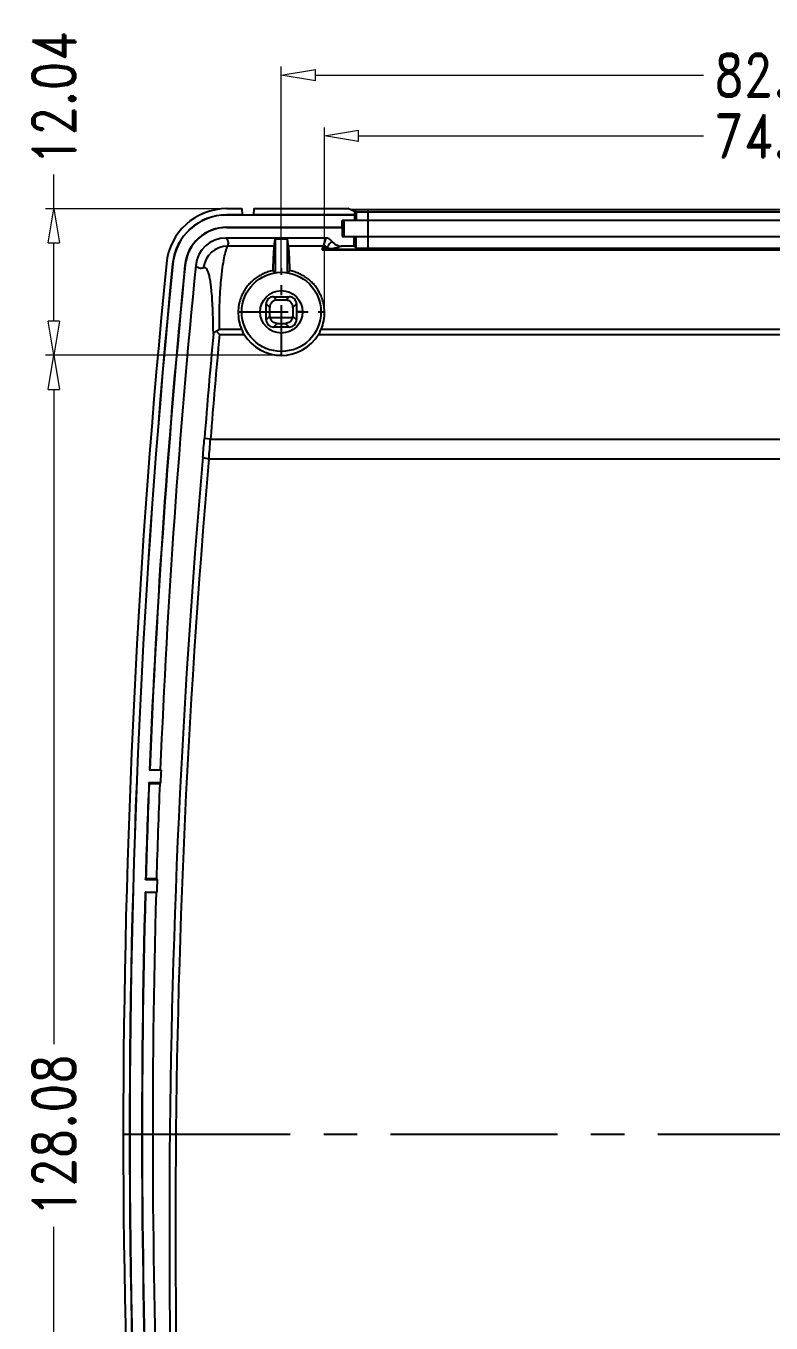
# Model space of a CAD drawing. Header units: millimetres. Extents: x 3559 to 4719, y 1270 to 1649.
# Drawn here: x 4480.1 to 4541.2, y 1490.8 to 1597.2 of the extents above; entities that cross this region are included whole.
import ezdxf

# ---------------------------------------------------------------- set-up
doc = ezdxf.new("R2010")
doc.units = ezdxf.units.MM
doc.linetypes.add('CENTER', pattern=[50.8, 31.75, -6.35, 6.35, -6.35])
doc.layers.get('0').update_dxf_attribs({"linetype": 'CONTINUOUS'})
doc.layers.get('Defpoints').update_dxf_attribs({"linetype": 'CONTINUOUS'})
doc.layers.add('dim', color=3, linetype='CONTINUOUS', lineweight=9)
doc.styles.add('longtou', font='romand.shx', dxfattribs={"width": 0.8, "bigfont": 'fangsong.shx'})
doc.dimstyles.new('YanXiu', dxfattribs={"dimtxt": 2.5, "dimasz": 2.2, "dimexe": 1, "dimexo": 0, "dimgap": 0.66, "dimtad": 0, "dimzin": 0, "dimdsep": 46, "dimtxsty": 'longtou', "dimblk": 'CLOSEDBLANK', "dimcen": 0, "dimclrd": 3, "dimclre": 3, "dimclrt": 7, "dimadec": 0, "dimazin": 0, "dimtfac": 1, "dimtdec": 4, "dimtofl": 0, "dimtmove": 0, "dimatfit": 3, "dimldrblk": 'CLOSEDBLANK', "dimfxl": 0, "dimtolj": 1, "dimtzin": 0, "dimlwd": 0, "dimlwe": 0, "dimarcsym": 0})

# ---------------------------------------------------------------- blocks, each defined once
blk = doc.blocks.new('_ClosedBlank')
at = {"color": 0, "linetype": 'ByBlock', "lineweight": -2}
for p, q in [((-1, 0.167), (0, 0)), ((-1, 0.167), (-1, -0.167)), ((0, 0), (-1, -0.167))]:
    blk.add_line(p, q, dxfattribs=at)
blk = doc.blocks.new('*D50')
at = {"layer": 'Defpoints', "color": 0}
for p in [(4482.38, 1582.23), (4496.59, 1582.23), (4501.05, 1570.2)]:
    blk.add_point(p, dxfattribs=at)
at = {"layer": 'dim', "color": 3, "lineweight": 5}
for p, q in [((4482.38, 1582.23), (4482.38, 1585.03)), ((4496.59, 1582.23), (4481.69, 1582.23)), ((4482.38, 1573), (4482.38, 1579.43)), ((4501.05, 1570.2), (4481.69, 1570.2))]:
    blk.add_line(p, q, dxfattribs=at)
at = {"layer": 'dim', "color": 3, "lineweight": 5, "xscale": 2.8, "yscale": 2.8, "zscale": 2.8}
for p, rotation in [((4482.38, 1582.23), 90), ((4482.38, 1570.2), 270)]:
    blk.add_blockref('_ClosedBlank', p, dxfattribs=dict(at, rotation=rotation))
at = {"layer": 'dim', "color": 7, "insert": (4482.38, 1591.27), "char_height": 3.5, "attachment_point": 5, "rotation": 90, "style": 'longtou'}
blk.add_mtext('12.04', dxfattribs=at)
blk = doc.blocks.new('*D49')
at = {"layer": 'Defpoints', "color": 0}
for p in [(4501.05, 1570.2), (4482.38, 1442.12), (4501.05, 1442.12)]:
    blk.add_point(p, dxfattribs=at)
at = {"layer": 'dim', "color": 3, "lineweight": 5}
for p, q in [((4501.05, 1570.2), (4481.69, 1570.2)), ((4482.38, 1567.4), (4482.38, 1513.66)), ((4482.38, 1444.92), (4482.38, 1498.66)), ((4501.05, 1442.12), (4481.69, 1442.12))]:
    blk.add_line(p, q, dxfattribs=at)
at = {"layer": 'dim', "color": 3, "lineweight": 5, "xscale": 2.8, "yscale": 2.8, "zscale": 2.8}
for p, rotation in [((4482.38, 1570.2), 90), ((4482.38, 1442.12), 270)]:
    blk.add_blockref('_ClosedBlank', p, dxfattribs=dict(at, rotation=rotation))
at = {"layer": 'dim', "color": 7, "insert": (4482.38, 1506.16), "char_height": 3.5, "attachment_point": 5, "rotation": 90, "style": 'longtou'}
blk.add_mtext('128.08', dxfattribs=at)
blk = doc.blocks.new('*D58')
at = {"layer": 'Defpoints', "color": 0}
for p in [(4583.05, 1593.2), (4501.05, 1577.34), (4583.05, 1577.34)]:
    blk.add_point(p, dxfattribs=at)
at = {"layer": 'dim', "color": 3, "lineweight": 5}
for p, q in [((4501.05, 1577.34), (4501.05, 1593.9)), ((4583.05, 1577.34), (4583.05, 1593.9)), ((4503.85, 1593.2), (4535.69, 1593.2)), ((4580.25, 1593.2), (4548.42, 1593.2))]:
    blk.add_line(p, q, dxfattribs=at)
at = {"layer": 'dim', "color": 3, "lineweight": 5, "xscale": 2.8, "yscale": 2.8, "zscale": 2.8, "rotation": 180}
blk.add_blockref('_ClosedBlank', (4501.05, 1593.2), dxfattribs=at)
at = {"layer": 'dim', "color": 3, "lineweight": 5, "xscale": 2.8, "yscale": 2.8, "zscale": 2.8}
blk.add_blockref('_ClosedBlank', (4583.05, 1593.2), dxfattribs=at)
at = {"layer": 'dim', "color": 7, "insert": (4542.05, 1593.2), "char_height": 3.5, "attachment_point": 5, "style": 'longtou'}
blk.add_mtext('82.00', dxfattribs=at)
blk = doc.blocks.new('*D57')
at = {"layer": 'Defpoints', "color": 0}
for p in [(4579.51, 1588.2), (4504.59, 1573.76), (4579.51, 1573.76)]:
    blk.add_point(p, dxfattribs=at)
at = {"layer": 'dim', "color": 3, "lineweight": 5}
for p, q in [((4504.59, 1573.76), (4504.59, 1588.9)), ((4579.51, 1573.76), (4579.51, 1588.9)), ((4507.39, 1588.2), (4535.69, 1588.2)), ((4576.71, 1588.2), (4548.42, 1588.2))]:
    blk.add_line(p, q, dxfattribs=at)
at = {"layer": 'dim', "color": 3, "lineweight": 5, "xscale": 2.8, "yscale": 2.8, "zscale": 2.8, "rotation": 180}
blk.add_blockref('_ClosedBlank', (4504.59, 1588.2), dxfattribs=at)
at = {"layer": 'dim', "color": 3, "lineweight": 5, "xscale": 2.8, "yscale": 2.8, "zscale": 2.8}
blk.add_blockref('_ClosedBlank', (4579.51, 1588.2), dxfattribs=at)
at = {"layer": 'dim', "color": 7, "insert": (4542.05, 1588.2), "char_height": 3.5, "attachment_point": 5, "style": 'longtou'}
blk.add_mtext('74.92', dxfattribs=at)

msp = doc.modelspace()

# ---------------------------------------------------------------- linework, layer by layer
at = {"color": 7, "linetype": 'Continuous'}
for p, q in [((4496.584, 1582.234), (4497.802, 1582.234)), ((4497.802, 1582.234), (4497.829, 1581.719)), ((4498.802, 1582.234), (4498.775, 1581.719)), ((4498.802, 1582.234), (4506.521, 1582.234)), ((4507.061, 1582.002), (4506.521, 1582.234)), ((4497.829, 1581.719), (4496.561, 1581.719)), ((4496.561, 1581.711), (4496.561, 1581.719)), ((4507.052, 1581.711), (4496.561, 1581.711)), ((4507.061, 1581.719), (4498.775, 1581.719)), ((4578.052, 1581.261), (4506.052, 1581.261)), ((4506.052, 1580.707), (4506.052, 1581.261)), ((4506.183, 1581.261), (4506.183, 1579.961)), ((4507.061, 1581.719), (4507.052, 1581.711)), ((4507.052, 1581.711), (4507.052, 1581.261)), ((4507.183, 1581.973), (4507.061, 1582.002)), ((4507.061, 1582.002), (4507.061, 1581.719)), ((4507.183, 1581.973), (4507.183, 1581.261)), ((4508.183, 1582.16), (4575.92, 1582.16)), ((4508.183, 1578.991), (4508.183, 1582.16)), ((4508.183, 1581.96), (4575.92, 1581.96)), ((4496.568, 1580.707), (4506.052, 1580.707)), ((4496.568, 1580.707), (4496.568, 1580.686)), ((4496.568, 1580.686), (4506.031, 1580.686)), ((4506.052, 1580.707), (4506.031, 1580.686)), ((4506.031, 1580.686), (4506.031, 1579.961)), ((4504.702, 1579.82), (4496.499, 1579.82)), ((4500.457, 1579.161), (4496.639, 1579.161)), ((4500.457, 1579.161), (4500.552, 1579.731)), ((4501.552, 1579.731), (4500.552, 1579.731)), ((4500.552, 1579.731), (4500.552, 1576.974)), ((4501.647, 1579.161), (4501.552, 1579.731)), ((4501.552, 1576.974), (4501.552, 1579.731)), ((4504.483, 1579.161), (4501.647, 1579.161)), ((4504.702, 1579.82), (4504.483, 1579.161)), ((4507.031, 1579.161), (4505.997, 1579.161)), ((4506.031, 1579.961), (4578.073, 1579.961)), ((4507.031, 1579.161), (4507.031, 1579.961)), ((4507.031, 1579.161), (4507.183, 1579.009)), ((4507.183, 1579.009), (4507.183, 1579.961)), ((4508.183, 1578.991), (4575.92, 1578.991)), ((4579.69, 1578.822), (4504.413, 1578.822)), ((4579.297, 1578.889), (4504.807, 1578.889)), ((4492.138, 1577.705), (4492.129, 1577.706)), ((4493.136, 1577.599), (4493.157, 1577.597)), ((4500.685, 1574.727), (4500.405, 1575.008)), ((4501.418, 1574.727), (4501.699, 1575.008)), ((4499.31, 1573.761), (4499.806, 1573.761)), ((4500.098, 1574.115), (4499.805, 1574.408)), ((4501.418, 1574.727), (4500.685, 1574.727)), ((4502.006, 1574.115), (4502.299, 1574.408)), ((4502.793, 1573.761), (4502.297, 1573.761)), ((4500.11, 1573.419), (4499.805, 1573.114)), ((4501.968, 1573.262), (4500.135, 1573.262)), ((4500.711, 1572.82), (4500.405, 1572.514)), ((4500.711, 1572.82), (4501.392, 1572.82)), ((4501.392, 1572.82), (4501.699, 1572.514)), ((4501.993, 1573.419), (4502.299, 1573.114)), ((4495.97, 1571.894), (4495.723, 1572.165)), ((4495.97, 1572.339), (4497.779, 1572.339)), ((4495.97, 1571.894), (4498.008, 1571.894)), ((4504.095, 1571.894), (4580.008, 1571.894)), ((4504.324, 1572.339), (4579.779, 1572.339)), ((4495.236, 1563.314), (4494.738, 1563.354)), ((4495.236, 1563.314), (4588.868, 1563.314)), ((4495.108, 1561.692), (4588.995, 1561.692)), ((4490.245, 1536.157), (4490.223, 1536.136)), ((4491.174, 1536.136), (4490.223, 1536.136)), ((4490.245, 1536.157), (4491.112, 1536.157)), ((4491.112, 1536.157), (4491.174, 1536.136)), ((4490.182, 1535.136), (4491.133, 1535.136)), ((4490.199, 1535.031), (4490.182, 1535.136)), ((4491.066, 1535.031), (4490.199, 1535.031)), ((4491.133, 1535.136), (4491.066, 1535.031)), ((4489.907, 1527.136), (4489.931, 1527.241)), ((4490.857, 1527.136), (4489.907, 1527.136)), ((4489.931, 1527.241), (4490.797, 1527.241)), ((4490.797, 1527.241), (4490.857, 1527.136)), ((4489.879, 1526.136), (4490.829, 1526.136)), ((4489.899, 1526.115), (4489.879, 1526.136)), ((4489.899, 1526.115), (4490.765, 1526.115)), ((4490.765, 1526.115), (4490.829, 1526.136))]:
    msp.add_line(p, q, dxfattribs=at)
at = {"color": 1, "linetype": 'CENTER', "ltscale": 0.13}
for p, q in [((4501.052, 1570.186), (4501.052, 1577.336)), ((4497.477, 1573.761), (4504.627, 1573.761))]:
    msp.add_line(p, q, dxfattribs=at)
at = {"color": 1, "linetype": 'CENTER', "ltscale": 0.43179}
msp.add_line((4488.078, 1506.261), (4596.026, 1506.261), dxfattribs=at)
at = {"color": 7, "linetype": 'Continuous'}
for radius in [3.25, 1.741]:
    msp.add_circle((4501.052, 1573.761), radius, dxfattribs=at)
for centre, radius, start, end in [((4496.582, 1577.243), 4.991, 89.97549, 174.35925), ((4496.558, 1577.269), 4.45, 89.96649, 174.36675), ((4496.558, 1577.269), 4.442, 89.96642, 174.36681), ((4496.57, 1577.256), 3.451, 90.04301, 174.29778), ((4496.569, 1577.257), 3.429, 90.02679, 174.31398), ((4496.501, 1577.332), 2.487, 90.03296, 174.31203), ((4496.639, 1577.18), 1.981, 89.99233, 174.34616), ((4504.482, 1578.561), 0.601, 59.65174, 89.94627), ((4505.292, 1579.937), 0.996, 239.43034, 269.90982), ((4505.996, 1580.161), 1, 216.00842, 270.0094), ((4504.812, 1579.782), 0.893, 254.41444, 269.61772), ((5212.052, 1506.261), 723.974, 174.334352, 185.665698), ((5212.642, 1506.261), 724.046, 174.337145, 185.662974), ((5212.052, 1506.261), 723.45, 174.332531, 185.667589), ((5212.052, 1506.261), 722.447, 174.333085, 177.629949), ((5212.052, 1506.261), 722.426, 174.333085, 177.628217), ((5212.052, 1506.261), 721.559, 174.32767, 177.625369), ((4493.706, 1568.976), 10.527, 49.43837, 50.90396), ((4508.328, 1569.059), 10.42, 129.08848, 130.5692), ((4500.401, 1574.411), 0.597, 89.69311, 180.30736), ((4501.052, 1724.267), 149.261, 269.75162, 270.24842), ((4501.702, 1574.411), 0.597, 359.69264, 90.30701), ((4501.033, 1573.693), 3.524, 178.89136, 202.58557), ((4334.213, 1573.725), 165.594, 0.0125, 0.2364), ((4338.044, 1573.787), 161.762, 359.76136, 359.99056), ((4664.059, 1573.734), 161.762, 179.76136, 179.99057), ((4667.891, 1573.797), 165.594, 180.0125, 180.2364), ((4501.071, 1573.692), 3.523, 337.41046, 1.11261), ((4500.401, 1573.11), 0.597, 179.69112, 270.30852), ((4500.695, 1573.43), 0.585, 181.05665, 196.70597), ((4501.702, 1573.11), 0.597, 269.69311, 0.30735), ((4501.408, 1573.43), 0.585, 343.29398, 358.9434), ((5212.052, 1506.261), 719.582, 174.763123, 175.449265), ((5212.052, 1506.261), 719.083, 174.763123, 175.449265), ((4501.052, 1573.761), 3.57, 211.5242, 328.4758), ((4501.052, 1423.254), 149.261, 89.75162, 90.24842), ((4303.426, 1578.573), 191.916, 354.99383, 355.45146), ((4279.781, 1579.446), 216.057, 355.28658, 355.71801), ((5212.126, 1498.929), 720.268, 174.990264, 185.041143), ((5212.126, 1498.833), 719.768, 174.989861, 185.040741), ((5212.052, 1506.261), 721.497, 177.626826, 177.706305), ((5212.052, 1506.261), 722.447, 177.709323, 178.344166), ((5212.052, 1506.261), 722.426, 177.717589, 178.335788), ((5212.052, 1506.261), 721.559, 177.714848, 178.33379), ((5212.052, 1506.261), 721.497, 178.341985, 178.421429), ((5212.052, 1506.261), 722.447, 178.423506, 185.667094), ((5212.052, 1506.261), 722.426, 178.425122, 185.667086), ((5212.052, 1506.261), 721.559, 178.423231, 185.671632)]:
    msp.add_arc(centre, radius, start, end, dxfattribs=at)
for centre, major_axis, ratio, start_param, end_param in [((4500.486, 1516.395), (0, 62.853), 0.0087269, 0.0523599, 0.2593086), ((4501.618, 1516.395), (0, 62.853), 0.0087269, -0.2593086, -0.0523599), ((4504.702, 1579.219), (0.19, 0.57), 0.9984779, -0.6203945, 0.3210504), ((4508.183, 1579.009), (1, 0), 0.0174551, -3.1241394, -1.5707963), ((4499.87, 1516.395), (0, 63.353), 0.0087269, -0.4507681, -0.4248734), ((4502.234, 1516.395), (0, 63.353), 0.0087269, 0.4248734, 0.4507681)]:
    msp.add_ellipse(centre, major_axis=major_axis, ratio=ratio, start_param=start_param, end_param=end_param, dxfattribs=at)
for points, start_tangent, end_tangent in [([(4506.762, 1582.169), (4506.979, 1582.166), (4507.315, 1582.163)], (0.9946747, 0.1030641), (0.9999801, 0.0063151)), ([(4507.183, 1581.973), (4507.236, 1581.969), (4507.381, 1581.966), (4507.605, 1581.963), (4507.883, 1581.961), (4508.183, 1581.96)], (0.8021179, -0.5971657), (0.9999996, -0.0008864)), ([(4507.315, 1582.163), (4507.733, 1582.161), (4508.183, 1582.16)], (0.9999801, 0.0063151), (1, -0.0000188)), ([(4495.97, 1572.339), (4495.973, 1573.825), (4496.022, 1575.169), (4496.111, 1576.359), (4496.23, 1577.376), (4496.367, 1578.2), (4496.509, 1578.806), (4496.639, 1579.161)], (-0.0112242, 0.999937), (0.4709525, 0.8821585)), ([(4496.639, 1579.161), (4496.7, 1579.313), (4496.709, 1579.465), (4496.664, 1579.617), (4496.556, 1579.769), (4496.499, 1579.82)], (0.4832236, 0.875497), (-0.7767889, 0.6297611)), ([(4504.413, 1578.822), (4504.437, 1578.964), (4504.46, 1579.077), (4504.483, 1579.161)], (0.1463033, 0.9892398), (0.3132529, 0.9496697)), ([(4504.786, 1579.079), (4504.764, 1579.059), (4504.743, 1579.039), (4504.719, 1579.018), (4504.692, 1578.997), (4504.661, 1578.973), (4504.622, 1578.948), (4504.572, 1578.921)], (-0.7160791, -0.6980192), (-0.9041501, -0.4272148)), ([(4505.187, 1579.573), (4505.076, 1579.417), (4504.947, 1579.255), (4504.786, 1579.079)], (-0.566076, -0.824353), (-0.7123476, -0.7018268)), ([(4505.997, 1579.161), (4505.814, 1579.091), (4505.591, 1579.019), (4505.291, 1578.941)], (-0.9259032, -0.3777609), (-0.975464, -0.2201592)), ([(4504.572, 1578.921), (4504.517, 1578.892), (4504.464, 1578.859), (4504.413, 1578.822)], (-0.9067768, -0.4216111), (-0.7833174, -0.621622)), ([(4504.807, 1578.889), (4504.669, 1578.876), (4504.537, 1578.854), (4504.413, 1578.822)], (-0.999012, -0.0444417), (-0.9588635, -0.2838675)), ([(4505.291, 1578.941), (4505.248, 1578.932), (4505.202, 1578.924), (4505.151, 1578.917), (4505.092, 1578.91), (4505.019, 1578.903), (4504.926, 1578.896), (4504.807, 1578.889)], (-0.9753071, -0.220853), (-0.9985913, -0.0530601)), ([(4494.667, 1577.376), (4494.416, 1577.326), (4494.203, 1577.4), (4494.025, 1577.579)], (-0.9177616, -0.3971318), (-0.5463211, 0.8375758)), ([(4495.473, 1571.94), (4495.462, 1572.66), (4495.446, 1573.329), (4495.425, 1573.944), (4495.397, 1574.507), (4495.346, 1575.254), (4495.283, 1575.885), (4495.247, 1576.158), (4495.208, 1576.402), (4495.166, 1576.618), (4495.121, 1576.807), (4495.023, 1577.104), (4494.915, 1577.296), (4494.796, 1577.385), (4494.733, 1577.392), (4494.667, 1577.376)], (-0.0110213, 0.9999393), (-0.9182487, -0.3960042)), ([(4500.345, 1577.146), (4499.925, 1577.034), (4499.554, 1576.887), (4499.218, 1576.709), (4498.909, 1576.5), (4498.62, 1576.258), (4498.352, 1575.977), (4498.107, 1575.653), (4497.887, 1575.279), (4497.704, 1574.847), (4497.57, 1574.345), (4497.51, 1573.761)], (-0.9802057, -0.1979816), (-0.0194886, -0.9998101)), ([(4504.594, 1573.761), (4504.534, 1574.343), (4504.4, 1574.845), (4504.217, 1575.278), (4503.998, 1575.652), (4503.752, 1575.976), (4503.483, 1576.257), (4503.194, 1576.501), (4502.884, 1576.71), (4502.548, 1576.888), (4502.178, 1577.035), (4501.759, 1577.146)], (-0.0194886, 0.9998101), (-0.9802057, 0.1979816)), ([(4500.685, 1574.727), (4500.554, 1574.712), (4500.443, 1574.674), (4500.352, 1574.622), (4500.276, 1574.559), (4500.214, 1574.488), (4500.166, 1574.409), (4500.129, 1574.321), (4500.105, 1574.224), (4500.098, 1574.115)], (-1, 0), (0.0192853, -0.999814)), ([(4502.006, 1574.115), (4501.996, 1574.238), (4501.966, 1574.347), (4501.919, 1574.442), (4501.858, 1574.527), (4501.78, 1574.601), (4501.684, 1574.663), (4501.565, 1574.708), (4501.418, 1574.727)], (0.0192853, 0.999814), (-1, 0)), ([(4500.692, 1572.82), (4500.528, 1572.849), (4500.358, 1572.936), (4500.221, 1573.078), (4500.135, 1573.262)], (-1, 0), (-0.2619473, 0.9650822)), ([(4501.968, 1573.262), (4501.883, 1573.078), (4501.745, 1572.936), (4501.576, 1572.849), (4501.412, 1572.82)], (-0.2619473, -0.9650822), (-1, 0)), ([(4495.473, 1571.94), (4495.512, 1572.027), (4495.596, 1572.106), (4495.723, 1572.165)], (0.1792567, 0.9838023), (0.9532558, 0.3021643)), ([(4495.723, 1572.165), (4495.804, 1572.235), (4495.887, 1572.293), (4495.97, 1572.339)], (0.7185697, 0.6954549), (0.9050104, 0.4253895)), ([(4497.779, 1572.339), (4497.826, 1572.232), (4497.902, 1572.079), (4498.008, 1571.894)], (0.3839904, -0.9233371), (0.5228587, -0.8524194)), ([(4504.095, 1571.894), (4504.201, 1572.079), (4504.277, 1572.232), (4504.324, 1572.339)], (0.5228587, 0.8524194), (0.3839904, 0.9233371)), ([(4495.108, 1561.692), (4494.864, 1561.725), (4494.683, 1561.774), (4494.61, 1561.826)], (-0.996451, 0.0841754), (-0.1852413, 0.9826931))]:
    msp.add_spline(points, degree=3, dxfattribs=dict(at, start_tangent=start_tangent, end_tangent=end_tangent))

# ---------------------------------------------------------------- dimensions: what is measured, and where the dimension line sits
at = {"layer": 'dim'}
for base, p2, picture, middle in [((4482.385, 1582.234), (4496.585, 1582.234), '*D50', (4482.385, 1591.267)), ((4482.385, 1442.117), (4501.052, 1442.117), '*D49', (4482.385, 1506.157))]:
    dim = msp.add_linear_dim(base=base, p1=(4501.052, 1570.197), p2=p2, angle=90, dimstyle='YanXiu', override={"dimtxt": 3.5, "dimasz": 2.8, "dimexe": 0.69965, "dimgap": 0.69965}, dxfattribs=at)
    dim.commit()
    dim.dimension.update_dxf_attribs({"geometry": picture, "text_midpoint": middle, "dimtype": 160})
for base, p1, p2, picture, middle in [((4583.052, 1593.205), (4501.052, 1577.336), (4583.052, 1577.336), '*D58', (4542.052, 1593.205)), ((4579.51, 1588.205), (4504.594, 1573.761), (4579.51, 1573.761), '*D57', (4542.052, 1588.205))]:
    dim = msp.add_linear_dim(base=base, p1=p1, p2=p2, dimstyle='YanXiu', override={"dimtxt": 3.5, "dimasz": 2.8, "dimexe": 0.69965, "dimgap": 0.69965}, dxfattribs=at)
    dim.commit()
    dim.dimension.update_dxf_attribs({"geometry": picture, "text_midpoint": middle, "dimtype": 160})

doc.saveas('drawing.dxf')
